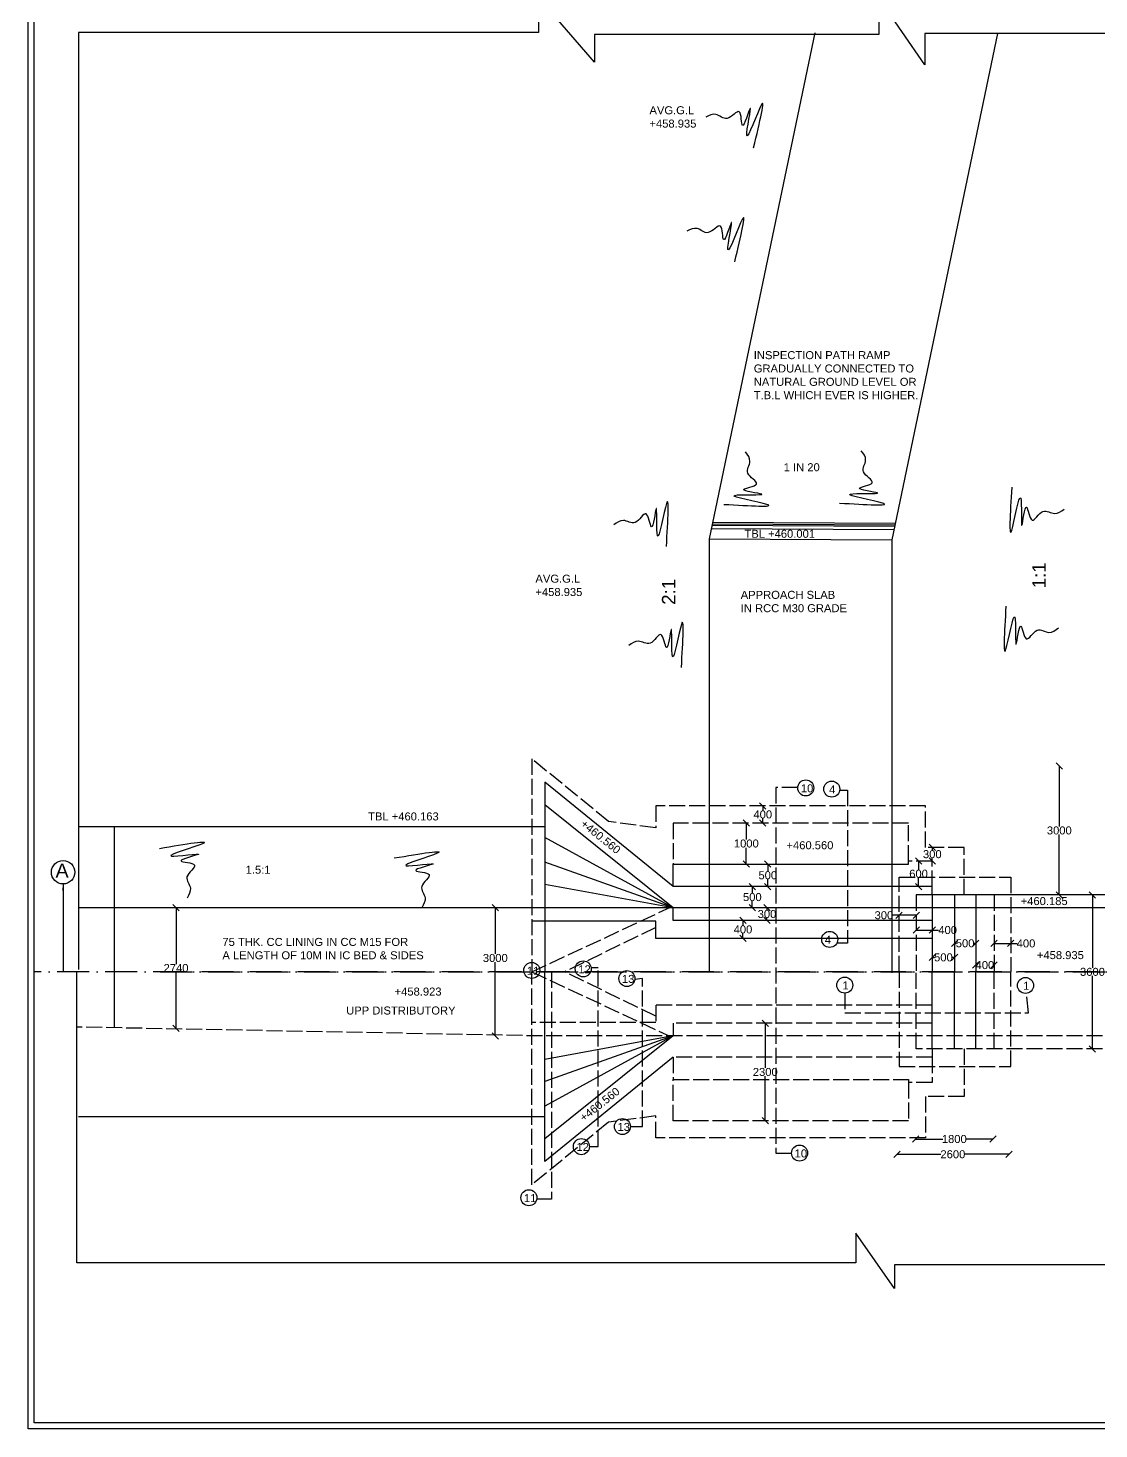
# Model space of a CAD drawing. Header units: millimetres. Extents: x 5124 to 6568637, y 2311 to 91879094.
# Drawn here: x 3473293 to 3489348, y 45929697 to 45950701 of the extents above; entities that cross this region are included whole.
import ezdxf

# ---------------------------------------------------------------- set-up
doc = ezdxf.new("R2010")
doc.units = ezdxf.units.MM
doc.header["$MEASUREMENT"] = 0
doc.linetypes.add('ACAD_ISO02W100', pattern=[15, 12, -3])
doc.linetypes.add('ACAD_ISO10W100', pattern=[18, 12, -3, 0, -3])
for name, color, linetype in [('DIMENSION', 7, 'Continuous'), ('DRAWING', 7, 'Continuous'), ('TEXT', 7, 'Continuous')]:
    doc.layers.add(name, color=color, linetype=linetype)
doc.styles.get("Standard").update_dxf_attribs({"font": 'arial.ttf', "height": 120})
doc.dimstyles.get("Standard").update_dxf_attribs({"dimtxt": 200, "dimasz": 110, "dimexe": 0.18, "dimexo": 0.0625, "dimgap": 0.09, "dimtad": 0, "dimtih": 1, "dimtoh": 1, "dimdec": 0, "dimzin": 0, "dimdsep": 46, "dimtxsty": 'Standard', "dimblk": 'OBLIQUE', "dimcen": 0.09, "dimse1": 1, "dimse2": 1, "dimadec": 0, "dimazin": 0, "dimtfac": 1, "dimtdec": 0, "dimtofl": 0, "dimtmove": 0, "dimatfit": 3, "dimfxl": 1, "dimtolj": 1, "dimtzin": 0, "dimarcsym": 0})

# ---------------------------------------------------------------- blocks, each defined once
blk = doc.blocks.new('_Oblique')
at = {"color": 0, "linetype": 'ByBlock', "lineweight": -2}
blk.add_line((-0.5, -0.5), (0.5, 0.5), dxfattribs=at)
blk = doc.blocks.new('*D142')
at = {"layer": 'Defpoints', "color": 0}
for p in [(3487776, 45936912), (3488024, 45936976), (3488024, 45936912)]:
    blk.add_point(p, dxfattribs=at)
at = {"layer": 'DIMENSION', "color": 0, "lineweight": -2}
for p, q in [((3487776, 45936976), (3488024, 45936976)), ((3488024, 45936976), (3488120, 45936976))]:
    blk.add_line(p, q, dxfattribs=at)
at = {"layer": 'DIMENSION', "color": 0, "lineweight": -2, "xscale": 95, "yscale": 95, "zscale": 95, "rotation": 180}
blk.add_blockref('_Oblique', (3487776, 45936976), dxfattribs=at)
at = {"layer": 'DIMENSION', "color": 0, "lineweight": -2, "xscale": 95, "yscale": 95, "zscale": 95}
blk.add_blockref('_Oblique', (3488024, 45936976), dxfattribs=at)
at = {"layer": 'DIMENSION', "color": 0, "insert": (3488254, 45936976), "char_height": 120, "attachment_point": 5}
blk.add_mtext('\\A1;400', dxfattribs=at)
blk = doc.blocks.new('*D143')
at = {"layer": 'Defpoints', "color": 0}
for p in [(3487500, 45936651), (3487776, 45936651), (3487776, 45936651)]:
    blk.add_point(p, dxfattribs=at)
at = {"layer": 'DIMENSION', "color": 0, "lineweight": -2}
for p, q in [((3487500, 45936651), (3487503, 45936651)), ((3487776, 45936651), (3487773, 45936651))]:
    blk.add_line(p, q, dxfattribs=at)
at = {"layer": 'DIMENSION', "color": 0, "lineweight": -2, "xscale": 95, "yscale": 95, "zscale": 95, "rotation": 180}
blk.add_blockref('_Oblique', (3487500, 45936651), dxfattribs=at)
at = {"layer": 'DIMENSION', "color": 0, "lineweight": -2, "xscale": 95, "yscale": 95, "zscale": 95}
blk.add_blockref('_Oblique', (3487776, 45936651), dxfattribs=at)
at = {"layer": 'DIMENSION', "color": 0, "insert": (3487638, 45936651), "char_height": 120, "attachment_point": 5}
blk.add_mtext('\\A1;400', dxfattribs=at)
blk = doc.blocks.new('*D144')
at = {"layer": 'Defpoints', "color": 0}
for p in [(3487182, 45936984), (3487500, 45936984), (3487500, 45936978)]:
    blk.add_point(p, dxfattribs=at)
at = {"layer": 'DIMENSION', "color": 0, "lineweight": -2}
for p, q in [((3487182, 45936978), (3487209, 45936978)), ((3487500, 45936978), (3487474, 45936978))]:
    blk.add_line(p, q, dxfattribs=at)
at = {"layer": 'DIMENSION', "color": 0, "lineweight": -2, "xscale": 95, "yscale": 95, "zscale": 95, "rotation": 180}
blk.add_blockref('_Oblique', (3487182, 45936978), dxfattribs=at)
at = {"layer": 'DIMENSION', "color": 0, "lineweight": -2, "xscale": 95, "yscale": 95, "zscale": 95}
blk.add_blockref('_Oblique', (3487500, 45936978), dxfattribs=at)
at = {"layer": 'DIMENSION', "color": 0, "insert": (3487341, 45936978), "char_height": 120, "attachment_point": 5}
blk.add_mtext('\\A1;500', dxfattribs=at)
blk = doc.blocks.new('*D145')
at = {"layer": 'Defpoints', "color": 0}
for p in [(3486849, 45936764), (3487182, 45936767), (3487182, 45936764)]:
    blk.add_point(p, dxfattribs=at)
at = {"layer": 'DIMENSION', "color": 0, "lineweight": -2}
for p, q in [((3486849, 45936767), (3486883, 45936767)), ((3487182, 45936767), (3487148, 45936767))]:
    blk.add_line(p, q, dxfattribs=at)
at = {"layer": 'DIMENSION', "color": 0, "lineweight": -2, "xscale": 95, "yscale": 95, "zscale": 95, "rotation": 180}
blk.add_blockref('_Oblique', (3486849, 45936767), dxfattribs=at)
at = {"layer": 'DIMENSION', "color": 0, "lineweight": -2, "xscale": 95, "yscale": 95, "zscale": 95}
blk.add_blockref('_Oblique', (3487182, 45936767), dxfattribs=at)
at = {"layer": 'DIMENSION', "color": 0, "insert": (3487016, 45936767), "char_height": 120, "attachment_point": 5}
blk.add_mtext('\\A1;500', dxfattribs=at)
blk = doc.blocks.new('*D146')
at = {"layer": 'Defpoints', "color": 0}
for p in [(3486849, 45937177), (3486608, 45936898), (3486849, 45936898)]:
    blk.add_point(p, dxfattribs=at)
at = {"layer": 'DIMENSION', "color": 0, "lineweight": -2}
for p, q in [((3486608, 45937177), (3486849, 45937177)), ((3486849, 45937177), (3486944, 45937177))]:
    blk.add_line(p, q, dxfattribs=at)
at = {"layer": 'DIMENSION', "color": 0, "lineweight": -2, "xscale": 95, "yscale": 95, "zscale": 95, "rotation": 180}
blk.add_blockref('_Oblique', (3486608, 45937177), dxfattribs=at)
at = {"layer": 'DIMENSION', "color": 0, "lineweight": -2, "xscale": 95, "yscale": 95, "zscale": 95}
blk.add_blockref('_Oblique', (3486849, 45937177), dxfattribs=at)
at = {"layer": 'DIMENSION', "color": 0, "insert": (3487079, 45937177), "char_height": 120, "attachment_point": 5}
blk.add_mtext('\\A1;400', dxfattribs=at)
blk = doc.blocks.new('*D147')
at = {"layer": 'Defpoints', "color": 0}
for p in [(3488753, 45939636), (3489505, 45939636), (3489505, 45937705)]:
    blk.add_point(p, dxfattribs=at)
at = {"layer": 'DIMENSION', "color": 0, "lineweight": -2}
for p, q in [((3488753, 45939636), (3488753, 45938732)), ((3488753, 45937705), (3488753, 45938609))]:
    blk.add_line(p, q, dxfattribs=at)
at = {"layer": 'DIMENSION', "color": 0, "lineweight": -2, "xscale": 95, "yscale": 95, "zscale": 95}
for p, rotation in [((3488753, 45939636), 90), ((3488753, 45937705), 270)]:
    blk.add_blockref('_Oblique', p, dxfattribs=dict(at, rotation=rotation))
at = {"layer": 'DIMENSION', "color": 0, "insert": (3488753, 45938670), "char_height": 120, "attachment_point": 5}
blk.add_mtext('\\A1;3000', dxfattribs=at)
blk = doc.blocks.new('*D148')
at = {"layer": 'Defpoints', "color": 0}
for p in [(3486849, 45938417), (3486849, 45938417), (3486849, 45938212)]:
    blk.add_point(p, dxfattribs=at)
at = {"layer": 'DIMENSION', "color": 0, "lineweight": -2}
for p, q in [((3486849, 45938417), (3486849, 45938376)), ((3486849, 45938212), (3486849, 45938253))]:
    blk.add_line(p, q, dxfattribs=at)
at = {"layer": 'DIMENSION', "color": 0, "lineweight": -2, "xscale": 95, "yscale": 95, "zscale": 95}
for p, rotation in [((3486849, 45938417), 90), ((3486849, 45938212), 270)]:
    blk.add_blockref('_Oblique', p, dxfattribs=dict(at, rotation=rotation))
at = {"layer": 'DIMENSION', "color": 0, "insert": (3486849, 45938314), "char_height": 120, "attachment_point": 5}
blk.add_mtext('\\A1;300', dxfattribs=at)
blk = doc.blocks.new('*D149')
at = {"layer": 'Defpoints', "color": 0}
for p in [(3486643, 45938212), (3486643, 45938212), (3486643, 45937830)]:
    blk.add_point(p, dxfattribs=at)
at = {"layer": 'DIMENSION', "color": 0, "lineweight": -2}
for p, q in [((3486643, 45938212), (3486643, 45938082)), ((3486643, 45937830), (3486643, 45937959))]:
    blk.add_line(p, q, dxfattribs=at)
at = {"layer": 'DIMENSION', "color": 0, "lineweight": -2, "xscale": 95, "yscale": 95, "zscale": 95}
for p, rotation in [((3486643, 45938212), 90), ((3486643, 45937830), 270)]:
    blk.add_blockref('_Oblique', p, dxfattribs=dict(at, rotation=rotation))
at = {"layer": 'DIMENSION', "color": 0, "insert": (3486643, 45938021), "char_height": 120, "attachment_point": 5}
blk.add_mtext('\\A1;600', dxfattribs=at)
blk = doc.blocks.new('*D150')
at = {"layer": 'Defpoints', "color": 0}
for p in [(3486351, 45937398.5), (3486351, 45937321.5), (3486608.5, 45937351.5)]:
    blk.add_point(p, dxfattribs=at)
at = {"layer": 'DIMENSION', "color": 0, "lineweight": -2}
for p, q in [((3486351, 45937398.5), (3486256, 45937398.5)), ((3486608.5, 45937398.5), (3486351, 45937398.5))]:
    blk.add_line(p, q, dxfattribs=at)
at = {"layer": 'DIMENSION', "color": 0, "lineweight": -2, "xscale": 95, "yscale": 95, "zscale": 95, "rotation": 180}
blk.add_blockref('_Oblique', (3486351, 45937398.5), dxfattribs=at)
at = {"layer": 'DIMENSION', "color": 0, "lineweight": -2, "xscale": 95, "yscale": 95, "zscale": 95}
blk.add_blockref('_Oblique', (3486608.5, 45937398.5), dxfattribs=at)
at = {"layer": 'DIMENSION', "color": 0, "insert": (3486123.590764, 45937398.5), "char_height": 120, "attachment_point": 5}
blk.add_mtext('\\A1;300', dxfattribs=at)
blk = doc.blocks.new('*D151')
at = {"layer": 'Defpoints', "color": 0}
for p in [(3484308, 45939038), (3484308, 45938782), (3484308, 45938782)]:
    blk.add_point(p, dxfattribs=at)
at = {"layer": 'DIMENSION', "color": 0, "lineweight": -2}
for p, q in [((3484308, 45939038), (3484308, 45938971)), ((3484308, 45938782), (3484308, 45938848))]:
    blk.add_line(p, q, dxfattribs=at)
at = {"layer": 'DIMENSION', "color": 0, "lineweight": -2, "xscale": 95, "yscale": 95, "zscale": 95}
for p, rotation in [((3484308, 45939038), 90), ((3484308, 45938782), 270)]:
    blk.add_blockref('_Oblique', p, dxfattribs=dict(at, rotation=rotation))
at = {"layer": 'DIMENSION', "color": 0, "insert": (3484308, 45938910), "char_height": 120, "attachment_point": 5}
blk.add_mtext('\\A1;400', dxfattribs=at)
blk = doc.blocks.new('*D152')
at = {"layer": 'Defpoints', "color": 0}
for p in [(3484022, 45938782), (3484022, 45938165), (3484061, 45938165)]:
    blk.add_point(p, dxfattribs=at)
at = {"layer": 'DIMENSION', "color": 0, "lineweight": -2}
for p, q in [((3484061, 45938782), (3484061, 45938535)), ((3484061, 45938165), (3484061, 45938412))]:
    blk.add_line(p, q, dxfattribs=at)
at = {"layer": 'DIMENSION', "color": 0, "lineweight": -2, "xscale": 95, "yscale": 95, "zscale": 95}
for p, rotation in [((3484061, 45938782), 90), ((3484061, 45938165), 270)]:
    blk.add_blockref('_Oblique', p, dxfattribs=dict(at, rotation=rotation))
at = {"layer": 'DIMENSION', "color": 0, "insert": (3484061, 45938474), "char_height": 120, "attachment_point": 5}
blk.add_mtext('\\A1;1000', dxfattribs=at)
blk = doc.blocks.new('*D153')
at = {"layer": 'Defpoints', "color": 0}
for p in [(3484383, 45938165), (3484383, 45937830), (3484383, 45937830)]:
    blk.add_point(p, dxfattribs=at)
at = {"layer": 'DIMENSION', "color": 0, "lineweight": -2}
for p, q in [((3484383, 45938165), (3484383, 45938059)), ((3484383, 45937830), (3484383, 45937936))]:
    blk.add_line(p, q, dxfattribs=at)
at = {"layer": 'DIMENSION', "color": 0, "lineweight": -2, "xscale": 95, "yscale": 95, "zscale": 95}
for p, rotation in [((3484383, 45938165), 90), ((3484383, 45937830), 270)]:
    blk.add_blockref('_Oblique', p, dxfattribs=dict(at, rotation=rotation))
at = {"layer": 'DIMENSION', "color": 0, "insert": (3484383, 45937998), "char_height": 120, "attachment_point": 5}
blk.add_mtext('\\A1;500', dxfattribs=at)
blk = doc.blocks.new('*D154')
at = {"layer": 'Defpoints', "color": 0}
for p in [(3484146, 45937830), (3484109, 45937512), (3484151, 45937512)]:
    blk.add_point(p, dxfattribs=at)
at = {"layer": 'DIMENSION', "color": 0, "lineweight": -2}
for p, q in [((3484151, 45937830), (3484151, 45937732)), ((3484151, 45937512), (3484151, 45937610))]:
    blk.add_line(p, q, dxfattribs=at)
at = {"layer": 'DIMENSION', "color": 0, "lineweight": -2, "xscale": 95, "yscale": 95, "zscale": 95}
for p, rotation in [((3484151, 45937830), 90), ((3484151, 45937512), 270)]:
    blk.add_blockref('_Oblique', p, dxfattribs=dict(at, rotation=rotation))
at = {"layer": 'DIMENSION', "color": 0, "insert": (3484151, 45937671), "char_height": 120, "attachment_point": 5}
blk.add_mtext('\\A1;500', dxfattribs=at)
blk = doc.blocks.new('*D155')
at = {"layer": 'Defpoints', "color": 0}
for p in [(3484371, 45937512), (3484371, 45937322), (3484371, 45937322)]:
    blk.add_point(p, dxfattribs=at)
at = {"layer": 'DIMENSION', "color": 0, "lineweight": -2}
for p, q in [((3484371, 45937512), (3484371, 45937478)), ((3484371, 45937322), (3484371, 45937355))]:
    blk.add_line(p, q, dxfattribs=at)
at = {"layer": 'DIMENSION', "color": 0, "lineweight": -2, "xscale": 95, "yscale": 95, "zscale": 95}
for p, rotation in [((3484371, 45937512), 90), ((3484371, 45937322), 270)]:
    blk.add_blockref('_Oblique', p, dxfattribs=dict(at, rotation=rotation))
at = {"layer": 'DIMENSION', "color": 0, "insert": (3484371, 45937417), "char_height": 120, "attachment_point": 5}
blk.add_mtext('\\A1;300', dxfattribs=at)
blk = doc.blocks.new('*D156')
at = {"layer": 'Defpoints', "color": 0}
for p in [(3484128, 45937322), (3484011, 45937052), (3484128, 45937052)]:
    blk.add_point(p, dxfattribs=at)
at = {"layer": 'DIMENSION', "color": 0, "lineweight": -2}
for p, q in [((3484011, 45937322), (3484011, 45937248)), ((3484011, 45937052), (3484011, 45937125))]:
    blk.add_line(p, q, dxfattribs=at)
at = {"layer": 'DIMENSION', "color": 0, "lineweight": -2, "xscale": 95, "yscale": 95, "zscale": 95}
for p, rotation in [((3484011, 45937322), 90), ((3484011, 45937052), 270)]:
    blk.add_blockref('_Oblique', p, dxfattribs=dict(at, rotation=rotation))
at = {"layer": 'DIMENSION', "color": 0, "insert": (3484011, 45937186), "char_height": 120, "attachment_point": 5}
blk.add_mtext('\\A1;400', dxfattribs=at)
blk = doc.blocks.new('*D157')
at = {"layer": 'Defpoints', "color": 0}
for p in [(3484322, 45935780), (3484322, 45934319), (3484345, 45934319)]:
    blk.add_point(p, dxfattribs=at)
at = {"layer": 'DIMENSION', "color": 0, "lineweight": -2}
for p, q in [((3484345, 45935780), (3484345, 45935111)), ((3484345, 45934319), (3484345, 45934988))]:
    blk.add_line(p, q, dxfattribs=at)
at = {"layer": 'DIMENSION', "color": 0, "lineweight": -2, "xscale": 95, "yscale": 95, "zscale": 95}
for p, rotation in [((3484345, 45935780), 90), ((3484345, 45934319), 270)]:
    blk.add_blockref('_Oblique', p, dxfattribs=dict(at, rotation=rotation))
at = {"layer": 'DIMENSION', "color": 0, "insert": (3484345, 45935049), "char_height": 120, "attachment_point": 5}
blk.add_mtext('\\A1;2300', dxfattribs=at)
blk = doc.blocks.new('*D158')
at = {"layer": 'Defpoints', "color": 0}
for p in [(3486598, 45934064), (3487760, 45934064), (3487760, 45934044)]:
    blk.add_point(p, dxfattribs=at)
at = {"layer": 'DIMENSION', "color": 0, "lineweight": -2}
for p, q in [((3486598, 45934044), (3487006, 45934044)), ((3487760, 45934044), (3487353, 45934044))]:
    blk.add_line(p, q, dxfattribs=at)
at = {"layer": 'DIMENSION', "color": 0, "lineweight": -2, "xscale": 95, "yscale": 95, "zscale": 95, "rotation": 180}
blk.add_blockref('_Oblique', (3486598, 45934044), dxfattribs=at)
at = {"layer": 'DIMENSION', "color": 0, "lineweight": -2, "xscale": 95, "yscale": 95, "zscale": 95}
blk.add_blockref('_Oblique', (3487760, 45934044), dxfattribs=at)
at = {"layer": 'DIMENSION', "color": 0, "insert": (3487179, 45934044), "char_height": 120, "attachment_point": 5}
blk.add_mtext('\\A1;1800', dxfattribs=at)
blk = doc.blocks.new('*D159')
at = {"layer": 'Defpoints', "color": 0}
for p in [(3486317.5, 45934063.5), (3487997.5, 45934063.5), (3487997.5, 45933815)]:
    blk.add_point(p, dxfattribs=at)
at = {"layer": 'DIMENSION', "color": 0, "lineweight": -2}
for p, q in [((3486317.5, 45933815), (3486977.41, 45933815)), ((3487997.5, 45933815), (3487337.59, 45933815))]:
    blk.add_line(p, q, dxfattribs=at)
at = {"layer": 'DIMENSION', "color": 0, "lineweight": -2, "xscale": 95, "yscale": 95, "zscale": 95, "rotation": 180}
blk.add_blockref('_Oblique', (3486317.5, 45933815), dxfattribs=at)
at = {"layer": 'DIMENSION', "color": 0, "lineweight": -2, "xscale": 95, "yscale": 95, "zscale": 95}
blk.add_blockref('_Oblique', (3487997.5, 45933815), dxfattribs=at)
at = {"layer": 'DIMENSION', "color": 0, "insert": (3487157.5, 45933815), "char_height": 120, "attachment_point": 5}
blk.add_mtext('\\A1;2600', dxfattribs=at)
blk = doc.blocks.new('*D160')
at = {"layer": 'Defpoints', "color": 0}
for p in [(3480298, 45937512), (3480298, 45935589), (3480298, 45935589)]:
    blk.add_point(p, dxfattribs=at)
at = {"layer": 'DIMENSION', "color": 0, "lineweight": -2}
for p, q in [((3480298, 45937512), (3480298, 45936819)), ((3480298, 45935589), (3480298, 45936696))]:
    blk.add_line(p, q, dxfattribs=at)
at = {"layer": 'DIMENSION', "color": 0, "lineweight": -2, "xscale": 95, "yscale": 95, "zscale": 95}
for p, rotation in [((3480298, 45937512), 90), ((3480298, 45935589), 270)]:
    blk.add_blockref('_Oblique', p, dxfattribs=dict(at, rotation=rotation))
at = {"layer": 'DIMENSION', "color": 0, "insert": (3480298, 45936758), "char_height": 120, "attachment_point": 5}
blk.add_mtext('\\A1;3000', dxfattribs=at)
blk = doc.blocks.new('*D161')
at = {"layer": 'Defpoints', "color": 0}
for p in [(3475154, 45937512), (3475120, 45935702), (3475512, 45935702)]:
    blk.add_point(p, dxfattribs=at)
at = {"layer": 'DIMENSION', "color": 0, "lineweight": -2}
for p, q in [((3475512, 45937512), (3475512, 45936668)), ((3475512, 45935702), (3475512, 45936545))]:
    blk.add_line(p, q, dxfattribs=at)
at = {"layer": 'DIMENSION', "color": 0, "lineweight": -2, "xscale": 95, "yscale": 95, "zscale": 95}
for p, rotation in [((3475512, 45937512), 90), ((3475512, 45935702), 270)]:
    blk.add_blockref('_Oblique', p, dxfattribs=dict(at, rotation=rotation))
at = {"layer": 'DIMENSION', "color": 0, "insert": (3475512, 45936607), "char_height": 120, "attachment_point": 5}
blk.add_mtext('\\A1;2740', dxfattribs=at)
blk = doc.blocks.new('*D162')
at = {"layer": 'Defpoints', "color": 0}
for p in [(3489244, 45937705), (3489182, 45935396), (3489250, 45935396)]:
    blk.add_point(p, dxfattribs=at)
at = {"layer": 'DIMENSION', "color": 0, "lineweight": -2}
for p, q in [((3489250, 45937705), (3489250, 45936612)), ((3489250, 45935396), (3489250, 45936489))]:
    blk.add_line(p, q, dxfattribs=at)
at = {"layer": 'DIMENSION', "color": 0, "lineweight": -2, "xscale": 95, "yscale": 95, "zscale": 95}
for p, rotation in [((3489250, 45937705), 90), ((3489250, 45935396), 270)]:
    blk.add_blockref('_Oblique', p, dxfattribs=dict(at, rotation=rotation))
at = {"layer": 'DIMENSION', "color": 0, "insert": (3489250, 45936550), "char_height": 120, "attachment_point": 5}
blk.add_mtext('\\A1;3600', dxfattribs=at)

msp = doc.modelspace()

# ---------------------------------------------------------------- linework, layer by layer
at = {"layer": 'DIMENSION'}
for centre, radius in [((3484951.8, 45939307.3), 120.3), ((3485342.3, 45939290.3), 120.3), ((3473818.9, 45938043.6), 175.3), ((3485311.2, 45937037.4), 120.3), ((3480844.5, 45936572), 120.3), ((3481616.5, 45936594.5), 120.3), ((3482270.3, 45936450.3), 120.3), ((3485537.1, 45936351.5), 120.3), ((3488246.2, 45936346.5), 120.3), ((3482203.8, 45934231.3), 120.3), ((3481588.3, 45933929.8), 120.3), ((3484858.8, 45933833.8), 120.3), ((3480801.3, 45933164.3), 120.3)]:
    msp.add_circle(centre, radius, dxfattribs=at)
at = {"layer": 'DRAWING', "linetype": 'ACAD_ISO02W100', "ltscale": 20}
for p, q in [((3486351, 45937969.5), (3488024.5, 45937969.5)), ((3486351, 45936550.5), (3486351, 45937969.5)), ((3488024.5, 45937969.5), (3488024.5, 45936550.5)), ((3486351, 45936550.5), (3486351, 45935131.5)), ((3488024.5, 45935131.5), (3488024.5, 45936550.5)), ((3486351, 45935131.5), (3488024.5, 45935131.5))]:
    msp.add_line(p, q, dxfattribs=at)
at = {"layer": 'DRAWING'}
for points in [[(3473293, 45961307.5), (3526245, 45961307.5), (3526245, 45929697), (3473293, 45929697)], [(3473386.1, 45961214.4), (3526151.9, 45961214.4), (3526151.9, 45929790.1), (3473386.1, 45929790.1)]]:
    msp.add_lwpolyline(points, close=True, dxfattribs=at)
for points in [[(3495402, 45950634.5), (3491229.5, 45950634.5), (3491229.5, 45950144.5), (3490567, 45951147), (3490567, 45950616.5), (3486737.5, 45950616.5), (3486737.5, 45950150), (3486046, 45951153.5), (3486046, 45950602), (3481783.5, 45950602), (3481783.5, 45950191), (3480946, 45951165), (3480946, 45950635.5), (3474047.5, 45950635.5), (3474047.5, 45936586.5)], [(3485086.5, 45950631), (3483504, 45943043.5), (3483504, 45936550.5)], [(3487826.5, 45950616.5), (3486244, 45943029), (3486244, 45936536)], [(3483536.1, 45943197.6), (3486276.1, 45943183.1)], [(3483546.4, 45943246.9), (3486286.4, 45943232.4)], [(3483550.7, 45943267.6), (3486290.7, 45943253.1)], [(3483555.9, 45943292.4), (3486295.9, 45943277.9)], [(3483504, 45943043.5), (3486244, 45943029)], [(3482965, 45937830), (3481042.5, 45939394.5), (3481042.5, 45936550.5)], [(3482962, 45937512), (3481042.5, 45939053.5)], [(3481042.5, 45938723), (3474047.5, 45938723)], [(3474585, 45938723), (3474585, 45935711.8)], [(3482962, 45937512), (3481042.5, 45938566.5)], [(3482962, 45937512), (3481042.5, 45938195.5)], [(3486849, 45937705), (3486849, 45937830), (3482965, 45937830), (3482965, 45938165), (3486492.5, 45938165), (3486492.5, 45938217)], [(3482962, 45937512), (3481042.5, 45937862.5)], [(3495402, 45937705), (3486608.5, 45937705)], [(3486849, 45937705), (3486849, 45936550.5)], [(3487182.5, 45937705), (3487182.5, 45936550.5)], [(3487500, 45937705), (3487500, 45936550.5)], [(3495402, 45937512), (3474047.5, 45937512)], [(3486849, 45937321.5), (3482962, 45937321.5), (3482962, 45937512)], [(3486849, 45937051.5), (3482706, 45937051.5), (3482706, 45937308), (3480845, 45937308)], [(3516101.5, 45932110.5), (3504473, 45932110.5), (3504473, 45931660.5), (3503556.5, 45932718.5), (3503556.5, 45932156.5), (3490920.5, 45932156.5), (3490920.5, 45931728), (3490611, 45932729.5), (3490611, 45932159.5), (3486282.5, 45932159.5), (3486282.5, 45931802), (3485703, 45932633), (3485703, 45932186), (3474026.5, 45932186), (3474026.5, 45936550.5)], [(3482965, 45935271), (3481042.5, 45933706.5), (3481042.5, 45936550.5)], [(3486849, 45935396), (3486849, 45936550.5)], [(3487182.5, 45935396), (3487182.5, 45936550.5)], [(3487500, 45935396), (3487500, 45936550.5)], [(3482962, 45935589), (3481042.5, 45935238.5)], [(3482962, 45935589), (3481042.5, 45934905.5)], [(3482962, 45935589), (3481042.5, 45934534.5)], [(3482962, 45935589), (3481042.5, 45934047.5)], [(3481042.5, 45934378), (3474047.5, 45934378)]]:
    msp.add_lwpolyline(points, dxfattribs=at)
at = {"layer": 'DRAWING', "linetype": 'ACAD_ISO02W100', "ltscale": 20}
for points in [[(3487326.5, 45937705), (3487326.5, 45938417), (3486746.5, 45938417), (3486746.5, 45939037.5), (3482705, 45939037.5), (3482705, 45938710.5), (3481997.5, 45938804), (3480845, 45939742.5), (3480845, 45936550.5)], [(3484831.7, 45939313.6), (3484501.5, 45939313.6), (3484501.5, 45933833.5), (3484736.5, 45933833.5)], [(3485461.8, 45939276.6), (3485580.4, 45939276.6), (3485580.4, 45936980.6), (3485418, 45936982)], [(3486849, 45937830), (3486849, 45938211.5), (3486492.5, 45938211.5), (3486492.5, 45938782), (3482965, 45938782), (3482965, 45938165)], [(3486608.5, 45937705), (3486608.5, 45936550.5)], [(3487775.5, 45937705), (3487775.5, 45936550.5)], [(3480845, 45936550.5), (3482922.5, 45937519.2)], [(3482706, 45937216), (3481339.5, 45936550.5)], [(3487326.5, 45935396), (3487326.5, 45934684), (3486746.5, 45934684), (3486746.5, 45934063.5), (3482705, 45934063.5), (3482705, 45934390.5), (3481997.5, 45934297), (3480845, 45933358.5), (3480845, 45936550.5)], [(3480845, 45936550.5), (3482922.5, 45935581.8)], [(3480962.8, 45936550.5), (3481142, 45936550.5), (3481142, 45933142.5), (3480932.5, 45933142.5)], [(3482706, 45935885), (3481339.5, 45936550.5)], [(3481708.6, 45933929.8), (3481839, 45933929.8), (3481839, 45936609), (3481752.5, 45936609)], [(3482324.1, 45934231.3), (3482503, 45934231.3), (3482503, 45936451), (3482389.5, 45936434.4)], [(3486608.5, 45935396), (3486608.5, 45936550.5)], [(3487775.5, 45935396), (3487775.5, 45936550.5)], [(3485537.1, 45936231.2), (3485537.1, 45935937.9), (3488289.6, 45935937.9), (3488258.9, 45936226.9)], [(3486849, 45936049.5), (3482706, 45936049.5), (3482706, 45935793), (3480845, 45935793)], [(3481005, 45935589), (3474026.5, 45935722.5)], [(3486849, 45935779.5), (3482962, 45935779.5), (3482962, 45935589)], [(3495402, 45935589), (3481009, 45935589)], [(3486849, 45935396), (3486849, 45935271), (3482965, 45935271), (3482965, 45934936), (3486492.5, 45934936), (3486492.5, 45934884)], [(3495402, 45935396), (3486608.5, 45935396)], [(3486849, 45935271), (3486849, 45934889.5), (3486492.5, 45934889.5), (3486492.5, 45934319), (3482965, 45934319), (3482965, 45934936)]]:
    msp.add_lwpolyline(points, dxfattribs=at)
at = {"layer": 'DRAWING', "linetype": 'ACAD_ISO10W100', "ltscale": 40}
for points in [[(3504455.5, 45936550.5), (3473386.1, 45936550.5)], [(3475273, 45936550.5), (3504455.5, 45936550.5)]]:
    msp.add_lwpolyline(points, dxfattribs=at)
at = {"layer": 'DRAWING'}
for points in [[(3484171, 45948907), (3484283, 45949542.7), (3484066.4, 45949091.5), (3484118.3, 45949495.1), (3484003.3, 45949240.2), (3483955.8, 45949443.5), (3483772.4, 45949344.9), (3483604.6, 45949406.4), (3483453.8, 45949366)], [(3483888.5, 45947195.8), (3484000.6, 45947831.5), (3483783.9, 45947380.3), (3483835.8, 45947783.9), (3483720.8, 45947529), (3483673.4, 45947732.3), (3483490, 45947633.7), (3483322.1, 45947695.2), (3483171.3, 45947654.8)], [(3483722.3, 45943559.4), (3484367.8, 45943559.4), (3483885.8, 45943694.4), (3484292.3, 45943713.4), (3484021.3, 45943782.4), (3484213.3, 45943864.4), (3484084.3, 45944027.9), (3484115.8, 45944203.9), (3484049.8, 45944345.4)], [(3485456.5, 45943578.3), (3486102, 45943578.3), (3485620, 45943713.3), (3486026.5, 45943732.3), (3485755.5, 45943801.3), (3485947.5, 45943883.3), (3485818.5, 45944046.8), (3485850, 45944222.8), (3485784, 45944364.3)], [(3488039.6, 45943815.3), (3488039.6, 45943169.8), (3488174.6, 45943651.8), (3488193.6, 45943245.3), (3488262.6, 45943516.3), (3488344.6, 45943324.3), (3488508.1, 45943453.3), (3488684.1, 45943421.8), (3488825.6, 45943487.8)], [(3482863, 45942925.1), (3482863, 45943570.6), (3482728, 45943088.6), (3482709, 45943495.1), (3482640, 45943224.1), (3482558, 45943416.1), (3482394.5, 45943287.1), (3482218.5, 45943318.6), (3482077, 45943252.6)], [(3483087.8, 45941114.5), (3483087.8, 45941760), (3482952.8, 45941278), (3482933.8, 45941684.5), (3482864.8, 45941413.5), (3482782.8, 45941605.5), (3482619.3, 45941476.5), (3482443.3, 45941508), (3482301.8, 45941442)], [(3487953.1, 45942033.8), (3487953.1, 45941388.3), (3488088.1, 45941870.3), (3488107.1, 45941463.8), (3488176.1, 45941734.8), (3488258.1, 45941542.8), (3488421.6, 45941671.8), (3488597.6, 45941640.3), (3488739.1, 45941706.3)], [(3475265.3, 45938402), (3475907, 45938472.2), (3475442.6, 45938285.6), (3475848.7, 45938310.9), (3475586.8, 45938212.8), (3475786.6, 45938152.2), (3475676.2, 45937975.7), (3475726.7, 45937804.1), (3475676.4, 45937656.3)], [(3478784.1, 45938257.7), (3479425.8, 45938327.9), (3478961.4, 45938141.3), (3479367.5, 45938166.6), (3479105.6, 45938068.6), (3479305.4, 45938007.9), (3479195, 45937831.4), (3479245.4, 45937659.8), (3479195.2, 45937512)]]:
    msp.add_spline(points, degree=3, dxfattribs=at)

# ---------------------------------------------------------------- texts
at = {"layer": 'TEXT', "attachment_point": 1}
for s, insert, char_height, width in [('AVG.G.L\\P+458.935', (3482609, 45949528), 120, 581.969), ('INSPECTION PATH RAMP \\PGRADUALLY CONNECTED TO NATURAL GROUND LEVEL OR T.B.L WHICH EVER IS HIGHER.', (3484172.9, 45945856.5), 120, 2658.443), ('1 IN 20', (3484621.4, 45944176), 120, 581.969), ('TBL +460.001', (3484033.4, 45943178.5), 120, 1373.487), ('AVG.G.L\\P+458.935', (3480899.4, 45942505), 120, 581.969), ('APPROACH SLAB ^JIN RCC M30 GRADE', (3483977.5, 45942262.8), 120, 1768.366), ('10', (3484878.5, 45939361.8), 120, 584.499), ('4', (3485303, 45939344.8), 120, 584.499), ('TBL +460.163', (3478391.6, 45938940.8), 120, 1373.487), ('+460.560', (3484662.9, 45938508.5), 120, 697.462), ('A', (3473705.9, 45938174.9), 210, 1329.683), ('1.5:1', (3476555.6, 45938141.8), 120, 1373.487), ('+460.185', (3488174.4, 45937671.5), 120, 697.462), ('4', (3485237.9, 45937091.9), 120, 584.499), ('75 THK. CC LINING IN CC M15 FOR \\PA LENGTH OF 10M IN IC BED & SIDES', (3476207.1, 45937059.1), 120, 3036.72), ('+458.935', (3488417.4, 45936861.5), 120, 697.462), ('12', (3481543.2, 45936648.9), 120, 584.499), ('11', (3480771.2, 45936626.5), 120, 581.969), ('13', (3482196.9, 45936504.8), 120, 584.499), ('+458.923', (3478788.7, 45936315), 120, 697.462), ('1', (3485501.3, 45936406), 120, 584.499), ('1', (3488210.4, 45936401), 120, 584.499), ('UPP DISTRIBUTORY', (3478062.9, 45936031), 120, 1641.219), ('13', (3482130.5, 45934285.8), 120, 584.499), ('12', (3481515, 45933984.3), 120, 156.889), ('10', (3484785.5, 45933888.3), 120, 584.499), ('11', (3480728, 45933218.8), 120, 581.969)]:
    msp.add_mtext(s, dxfattribs=dict(at, insert=insert, char_height=char_height, width=width))
for s, insert, char_height, width, rotation in [('1:1', (3488347.9, 45942301.2), 200, 581.969, 90), ('2:1', (3482796.3, 45942053.8), 200, 581.969, 90), ('+460.560', (3481641.2, 45938843.3), 120, 697.462, 321.35833), ('+460.560', (3481550, 45934393.5), 120, 697.462, 38.29499)]:
    msp.add_mtext(s, dxfattribs=dict(at, insert=insert, char_height=char_height, width=width, rotation=rotation))

# ---------------------------------------------------------------- dimensions: what is measured, and where the dimension line sits
at = {"layer": 'DIMENSION'}
for base, p1, p2, text, picture, middle in [((3488753.5, 45939636), (3489505, 45937705), (3489505, 45939636), '3000', '*D147', (3488753.5, 45938670.5)), ((3484308, 45938782), (3484308, 45939037.5), (3484308, 45938782), '400', '*D151', (3484308, 45938909.8)), ((3484061.5, 45938165), (3484021.5, 45938782), (3484021.5, 45938165), '1000', '*D152', (3484061.5, 45938473.5)), ((3486849, 45938417), (3486849, 45938211.5), (3486849, 45938417), '300', '*D148', (3486849, 45938314.2)), ((3484383.5, 45937830), (3484383.5, 45938165), (3484383.5, 45937830), '500', '*D153', (3484383.5, 45937997.5)), ((3486643.5, 45938211.5), (3486643.5, 45937830), (3486643.5, 45938211.5), '600', '*D149', (3486643.5, 45938020.8)), ((3484151.5, 45937512), (3484146, 45937830), (3484109, 45937512), '500', '*D154', (3484151.5, 45937671)), ((3489250.1, 45935396), (3489243.9, 45937705), (3489181.9, 45935396), '3600', '*D162', (3489250.1, 45936550.5)), ((3475512.5, 45935701.6), (3475154.5, 45937512), (3475119.9, 45935701.6), '2740', '*D161', (3475512.5, 45936606.8)), ((3484371, 45937321.5), (3484371, 45937512), (3484371, 45937321.5), '300', '*D155', (3484371, 45937416.8)), ((3484011, 45937051.5), (3484128.5, 45937321.5), (3484128.5, 45937051.5), '400', '*D156', (3484011, 45937186.5)), ((3484345, 45934319), (3484322.5, 45935779.5), (3484322.5, 45934319), '2300', '*D157', (3484345, 45935049.2))]:
    dim = msp.add_linear_dim(base=base, p1=p1, p2=p2, angle=90, text=text, dimstyle='Standard', override={"dimasz": 95, "dimarcsym": 1}, dxfattribs=at)
    dim.commit()
    dim.dimension.update_dxf_attribs({"geometry": picture, "text_midpoint": middle})
dim = msp.add_linear_dim(base=(3480298, 45935589), p1=(3480298, 45937512), p2=(3480298, 45935589), angle=90, text='3000', dimstyle='Standard', override={"dimasz": 95, "dimarcsym": 1}, dxfattribs=at)
dim.commit()
dim.dimension.update_dxf_attribs({"geometry": '*D160', "text_midpoint": (3480298, 45936757.5), "dimtype": 160})
for base, p1, p2, text, picture, middle in [((3486351, 45937398.5), (3486608.5, 45937351.5), (3486351, 45937321.5), '300', '*D150', (3486123.6, 45937398.5)), ((3486849, 45937177), (3486608.5, 45936898), (3486849, 45936898), '400', '*D146', (3487078.9, 45937177)), ((3487500, 45936978), (3487182.5, 45936984), (3487500, 45936984), '500', '*D144', (3487341.2, 45936978)), ((3488024.5, 45936975.5), (3487775.5, 45936912), (3488024.5, 45936912), '400', '*D142', (3488254.4, 45936975.5)), ((3487182.5, 45936767), (3486849, 45936764), (3487182.5, 45936764), '500', '*D145', (3487015.8, 45936767)), ((3487775.5, 45936651), (3487500, 45936651), (3487775.5, 45936651), '400', '*D143', (3487637.8, 45936651)), ((3487997.5, 45933815), (3486317.5, 45934063.5), (3487997.5, 45934063.5), '2600', '*D159', (3487157.5, 45933815)), ((3487760.5, 45934044), (3486598, 45934063.5), (3487760.5, 45934063.5), '1800', '*D158', (3487179.2, 45934044))]:
    dim = msp.add_linear_dim(base=base, p1=p1, p2=p2, text=text, dimstyle='Standard', override={"dimasz": 95, "dimarcsym": 1}, dxfattribs=at)
    dim.commit()
    dim.dimension.update_dxf_attribs({"geometry": picture, "text_midpoint": middle})

# ---------------------------------------------------------------- leaders
msp.add_leader([(3473818.9, 45937868.3), (3473818.9, 45936550.5)], dimstyle='Standard', override={"dimasz": 95, "dimgap": 0.09, "dimtad": 0, "dimarcsym": 1}, dxfattribs=at)

doc.saveas('drawing.dxf')
